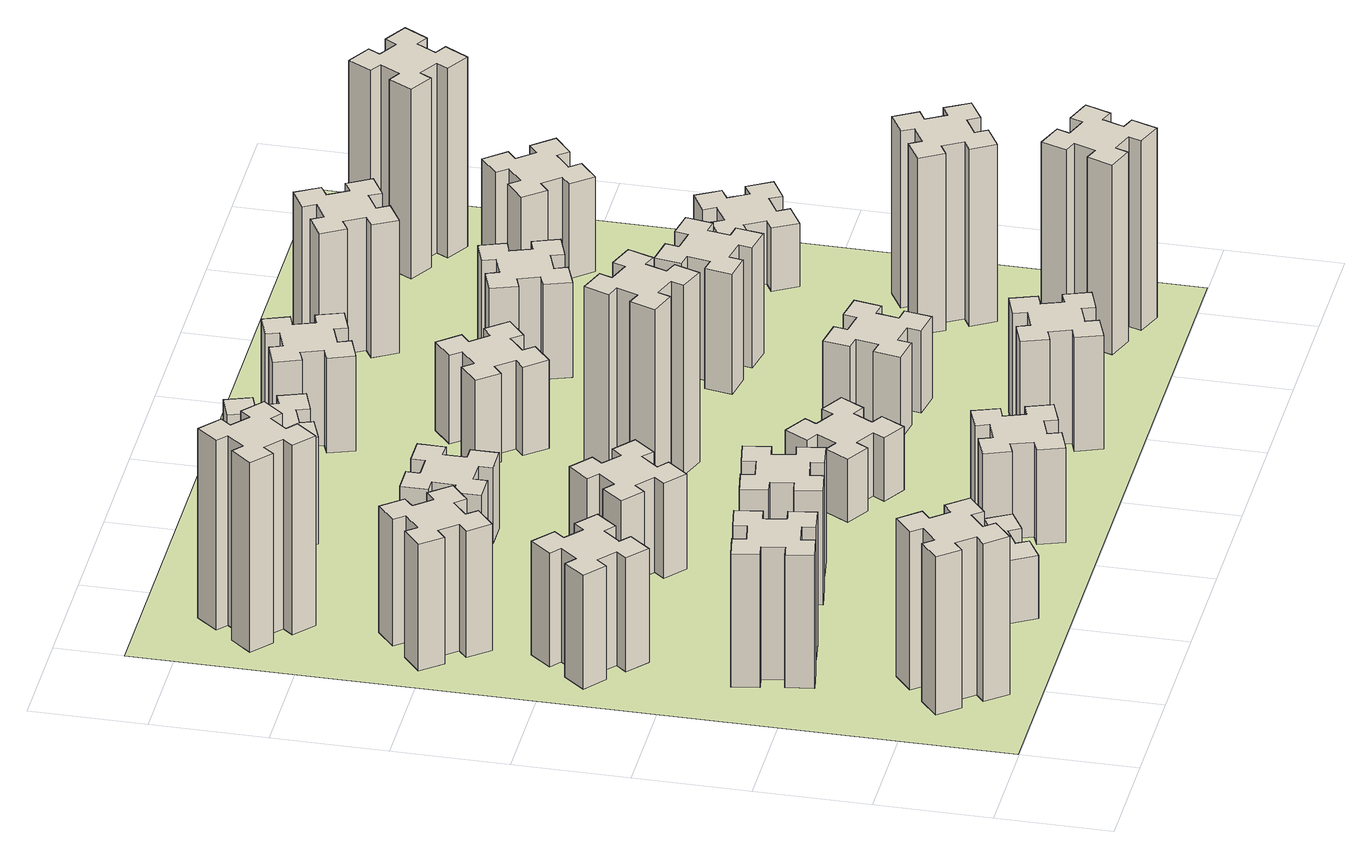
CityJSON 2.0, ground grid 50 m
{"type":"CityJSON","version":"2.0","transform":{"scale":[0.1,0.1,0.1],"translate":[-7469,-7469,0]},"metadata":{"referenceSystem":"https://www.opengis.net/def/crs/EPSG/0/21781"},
"CityObjects":{
"building1":{"type":"Building","attributes":{"class":"1000","function":"1000","usage":"1000","yearOfConstruction":2016,"roofType":"1000","measuredHeight":75,"storeysAboveGround":30,"storeysBelowGround":0},"geometry":[{"type":"Solid","lod":"1","boundaries":[[[[0,1,2,3,4,5,6,7,8,9,10,11,12,13,14,15,16,17,18,19]],[[17,16,20,21]],[[16,15,22,20]],[[15,14,23,22]],[[14,13,24,23]],[[13,12,25,24]],[[12,11,26,25]],[[11,10,27,26]],[[10,9,28,27]],[[9,8,29,28]],[[8,7,30,29]],[[7,6,31,30]],[[6,5,32,31]],[[5,4,33,32]],[[4,3,34,33]],[[3,2,35,34]],[[2,1,36,35]],[[1,0,37,36]],[[0,19,38,37]],[[19,18,39,38]],[[18,17,21,39]],[[24,25,26,27,28,29,30,31,32,33,34,35,36,37,38,39,21,20,22,23]]]]}]},
"building2":{"type":"Building","attributes":{"class":"1000","function":"1000","usage":"1000","yearOfConstruction":2016,"roofType":"1000","measuredHeight":63,"storeysAboveGround":30,"storeysBelowGround":0},"geometry":[{"type":"Solid","lod":"1","boundaries":[[[[40,41,42,43,44,45,46,47,48,49,50,51,52,53,54,55,56,57,58,59]],[[57,56,60,61]],[[56,55,62,60]],[[55,54,63,62]],[[54,53,64,63]],[[53,52,65,64]],[[52,51,66,65]],[[51,50,67,66]],[[50,49,68,67]],[[49,48,69,68]],[[48,47,70,69]],[[47,46,71,70]],[[46,45,72,71]],[[45,44,73,72]],[[44,43,74,73]],[[43,42,75,74]],[[42,41,76,75]],[[41,40,77,76]],[[40,59,78,77]],[[59,58,79,78]],[[58,57,61,79]],[[64,65,66,67,68,69,70,71,72,73,74,75,76,77,78,79,61,60,62,63]]]]}]},
"building3":{"type":"Building","attributes":{"class":"1000","function":"1000","usage":"1000","yearOfConstruction":2016,"roofType":"1000","measuredHeight":54,"storeysAboveGround":30,"storeysBelowGround":0},"geometry":[{"type":"Solid","lod":"1","boundaries":[[[[80,81,82,83,84,85,86,87,88,89,90,91,92,93,94,95,96,97,98,99]],[[97,96,100,101]],[[96,95,102,100]],[[95,94,103,102]],[[94,93,104,103]],[[93,92,105,104]],[[92,91,106,105]],[[91,90,107,106]],[[90,89,108,107]],[[89,88,109,108]],[[88,87,110,109]],[[87,86,111,110]],[[86,85,112,111]],[[85,84,113,112]],[[84,83,114,113]],[[83,82,115,114]],[[82,81,116,115]],[[81,80,117,116]],[[80,99,118,117]],[[99,98,119,118]],[[98,97,101,119]],[[104,105,106,107,108,109,110,111,112,113,114,115,116,117,118,119,101,100,102,103]]]]}]},
"building4":{"type":"Building","attributes":{"class":"1000","function":"1000","usage":"1000","yearOfConstruction":2016,"roofType":"1000","measuredHeight":60,"storeysAboveGround":30,"storeysBelowGround":0},"geometry":[{"type":"Solid","lod":"1","boundaries":[[[[120,121,122,123,124,125,126,127,128,129,130,131,132,133,134,135,136,137,138,139]],[[137,136,140,141]],[[136,135,142,140]],[[135,134,143,142]],[[134,133,144,143]],[[133,132,145,144]],[[132,131,146,145]],[[131,130,147,146]],[[130,129,148,147]],[[129,128,149,148]],[[128,127,150,149]],[[127,126,151,150]],[[126,125,152,151]],[[125,124,153,152]],[[124,123,154,153]],[[123,122,155,154]],[[122,121,156,155]],[[121,120,157,156]],[[120,139,158,157]],[[139,138,159,158]],[[138,137,141,159]],[[144,145,146,147,148,149,150,151,152,153,154,155,156,157,158,159,141,140,142,143]]]]}]},
"building5":{"type":"Building","attributes":{"class":"1000","function":"1000","usage":"1000","yearOfConstruction":2016,"roofType":"1000","measuredHeight":30,"storeysAboveGround":30,"storeysBelowGround":0},"geometry":[{"type":"Solid","lod":"1","boundaries":[[[[160,161,162,163,164,165,166,167,168,169,170,171,172,173,174,175,176,177,178,179]],[[177,176,180,181]],[[176,175,182,180]],[[175,174,183,182]],[[174,173,184,183]],[[173,172,185,184]],[[172,171,186,185]],[[171,170,187,186]],[[170,169,188,187]],[[169,168,189,188]],[[168,167,190,189]],[[167,166,191,190]],[[166,165,192,191]],[[165,164,193,192]],[[164,163,194,193]],[[163,162,195,194]],[[162,161,196,195]],[[161,160,197,196]],[[160,179,198,197]],[[179,178,199,198]],[[178,177,181,199]],[[184,185,186,187,188,189,190,191,192,193,194,195,196,197,198,199,181,180,182,183]]]]}]},
"building6":{"type":"Building","attributes":{"class":"1000","function":"1000","usage":"1000","yearOfConstruction":2016,"roofType":"1000","measuredHeight":90,"storeysAboveGround":30,"storeysBelowGround":0},"geometry":[{"type":"Solid","lod":"1","boundaries":[[[[200,201,202,203,204,205,206,207,208,209,210,211,212,213,214,215,216,217,218,219]],[[217,216,220,221]],[[216,215,222,220]],[[215,214,223,222]],[[214,213,224,223]],[[213,212,225,224]],[[212,211,226,225]],[[211,210,227,226]],[[210,209,228,227]],[[209,208,229,228]],[[208,207,230,229]],[[207,206,231,230]],[[206,205,232,231]],[[205,204,233,232]],[[204,203,234,233]],[[203,202,235,234]],[[202,201,236,235]],[[201,200,237,236]],[[200,219,238,237]],[[219,218,239,238]],[[218,217,221,239]],[[224,225,226,227,228,229,230,231,232,233,234,235,236,237,238,239,221,220,222,223]]]]}]},
"building7":{"type":"Building","attributes":{"class":"1000","function":"1000","usage":"1000","yearOfConstruction":2016,"roofType":"1000","measuredHeight":54,"storeysAboveGround":30,"storeysBelowGround":0},"geometry":[{"type":"Solid","lod":"1","boundaries":[[[[240,241,242,243,244,245,246,247,248,249,250,251,252,253,254,255,256,257,258,259]],[[257,256,260,261]],[[256,255,262,260]],[[255,254,263,262]],[[254,253,264,263]],[[253,252,265,264]],[[252,251,266,265]],[[251,250,267,266]],[[250,249,268,267]],[[249,248,269,268]],[[248,247,270,269]],[[247,246,271,270]],[[246,245,272,271]],[[245,244,273,272]],[[244,243,274,273]],[[243,242,275,274]],[[242,241,276,275]],[[241,240,277,276]],[[240,259,278,277]],[[259,258,279,278]],[[258,257,261,279]],[[264,265,266,267,268,269,270,271,272,273,274,275,276,277,278,279,261,260,262,263]]]]}]},
"building8":{"type":"Building","attributes":{"class":"1000","function":"1000","usage":"1000","yearOfConstruction":2016,"roofType":"1000","measuredHeight":45,"storeysAboveGround":30,"storeysBelowGround":0},"geometry":[{"type":"Solid","lod":"1","boundaries":[[[[280,281,282,283,284,285,286,287,288,289,290,291,292,293,294,295,296,297,298,299]],[[297,296,300,301]],[[296,295,302,300]],[[295,294,303,302]],[[294,293,304,303]],[[293,292,305,304]],[[292,291,306,305]],[[291,290,307,306]],[[290,289,308,307]],[[289,288,309,308]],[[288,287,310,309]],[[287,286,311,310]],[[286,285,312,311]],[[285,284,313,312]],[[284,283,314,313]],[[283,282,315,314]],[[282,281,316,315]],[[281,280,317,316]],[[280,299,318,317]],[[299,298,319,318]],[[298,297,301,319]],[[304,305,306,307,308,309,310,311,312,313,314,315,316,317,318,319,301,300,302,303]]]]}]},
"building9":{"type":"Building","attributes":{"class":"1000","function":"1000","usage":"1000","yearOfConstruction":2016,"roofType":"1000","measuredHeight":45,"storeysAboveGround":30,"storeysBelowGround":0},"geometry":[{"type":"Solid","lod":"1","boundaries":[[[[320,321,322,323,324,325,326,327,328,329,330,331,332,333,334,335,336,337,338,339]],[[337,336,340,341]],[[336,335,342,340]],[[335,334,343,342]],[[334,333,344,343]],[[333,332,345,344]],[[332,331,346,345]],[[331,330,347,346]],[[330,329,348,347]],[[329,328,349,348]],[[328,327,350,349]],[[327,326,351,350]],[[326,325,352,351]],[[325,324,353,352]],[[324,323,354,353]],[[323,322,355,354]],[[322,321,356,355]],[[321,320,357,356]],[[320,339,358,357]],[[339,338,359,358]],[[338,337,341,359]],[[344,345,346,347,348,349,350,351,352,353,354,355,356,357,358,359,341,340,342,343]]]]}]},
"building10":{"type":"Building","attributes":{"class":"1000","function":"1000","usage":"1000","yearOfConstruction":2016,"roofType":"1000","measuredHeight":36,"storeysAboveGround":30,"storeysBelowGround":0},"geometry":[{"type":"Solid","lod":"1","boundaries":[[[[360,361,362,363,364,365,366,367,368,369,370,371,372,373,374,375,376,377,378,379]],[[377,376,380,381]],[[376,375,382,380]],[[375,374,383,382]],[[374,373,384,383]],[[373,372,385,384]],[[372,371,386,385]],[[371,370,387,386]],[[370,369,388,387]],[[369,368,389,388]],[[368,367,390,389]],[[367,366,391,390]],[[366,365,392,391]],[[365,364,393,392]],[[364,363,394,393]],[[363,362,395,394]],[[362,361,396,395]],[[361,360,397,396]],[[360,379,398,397]],[[379,378,399,398]],[[378,377,381,399]],[[384,385,386,387,388,389,390,391,392,393,394,395,396,397,398,399,381,380,382,383]]]]}]},
"building11":{"type":"Building","attributes":{"class":"1000","function":"1000","usage":"1000","yearOfConstruction":2016,"roofType":"1000","measuredHeight":51,"storeysAboveGround":30,"storeysBelowGround":0},"geometry":[{"type":"Solid","lod":"1","boundaries":[[[[400,401,402,403,404,405,406,407,408,409,410,411,412,413,414,415,416,417,418,419]],[[417,416,420,421]],[[416,415,422,420]],[[415,414,423,422]],[[414,413,424,423]],[[413,412,425,424]],[[412,411,426,425]],[[411,410,427,426]],[[410,409,428,427]],[[409,408,429,428]],[[408,407,430,429]],[[407,406,431,430]],[[406,405,432,431]],[[405,404,433,432]],[[404,403,434,433]],[[403,402,435,434]],[[402,401,436,435]],[[401,400,437,436]],[[400,419,438,437]],[[419,418,439,438]],[[418,417,421,439]],[[424,425,426,427,428,429,430,431,432,433,434,435,436,437,438,439,421,420,422,423]]]]}]},
"building12":{"type":"Building","attributes":{"class":"1000","function":"1000","usage":"1000","yearOfConstruction":2016,"roofType":"1000","measuredHeight":30,"storeysAboveGround":30,"storeysBelowGround":0},"geometry":[{"type":"Solid","lod":"1","boundaries":[[[[440,441,442,443,444,445,446,447,448,449,450,451,452,453,454,455,456,457,458,459]],[[457,456,460,461]],[[456,455,462,460]],[[455,454,463,462]],[[454,453,464,463]],[[453,452,465,464]],[[452,451,466,465]],[[451,450,467,466]],[[450,449,468,467]],[[449,448,469,468]],[[448,447,470,469]],[[447,446,471,470]],[[446,445,472,471]],[[445,444,473,472]],[[444,443,474,473]],[[443,442,475,474]],[[442,441,476,475]],[[441,440,477,476]],[[440,459,478,477]],[[459,458,479,478]],[[458,457,461,479]],[[464,465,466,467,468,469,470,471,472,473,474,475,476,477,478,479,461,460,462,463]]]]}]},
"building13":{"type":"Building","attributes":{"class":"1000","function":"1000","usage":"1000","yearOfConstruction":2016,"roofType":"1000","measuredHeight":90,"storeysAboveGround":30,"storeysBelowGround":0},"geometry":[{"type":"Solid","lod":"1","boundaries":[[[[480,481,482,483,484,485,486,487,488,489,490,491,492,493,494,495,496,497,498,499]],[[497,496,500,501]],[[496,495,502,500]],[[495,494,503,502]],[[494,493,504,503]],[[493,492,505,504]],[[492,491,506,505]],[[491,490,507,506]],[[490,489,508,507]],[[489,488,509,508]],[[488,487,510,509]],[[487,486,511,510]],[[486,485,512,511]],[[485,484,513,512]],[[484,483,514,513]],[[483,482,515,514]],[[482,481,516,515]],[[481,480,517,516]],[[480,499,518,517]],[[499,498,519,518]],[[498,497,501,519]],[[504,505,506,507,508,509,510,511,512,513,514,515,516,517,518,519,501,500,502,503]]]]}]},
"building14":{"type":"Building","attributes":{"class":"1000","function":"1000","usage":"1000","yearOfConstruction":2016,"roofType":"1000","measuredHeight":54,"storeysAboveGround":30,"storeysBelowGround":0},"geometry":[{"type":"Solid","lod":"1","boundaries":[[[[520,521,522,523,524,525,526,527,528,529,530,531,532,533,534,535,536,537,538,539]],[[537,536,540,541]],[[536,535,542,540]],[[535,534,543,542]],[[534,533,544,543]],[[533,532,545,544]],[[532,531,546,545]],[[531,530,547,546]],[[530,529,548,547]],[[529,528,549,548]],[[528,527,550,549]],[[527,526,551,550]],[[526,525,552,551]],[[525,524,553,552]],[[524,523,554,553]],[[523,522,555,554]],[[522,521,556,555]],[[521,520,557,556]],[[520,539,558,557]],[[539,538,559,558]],[[538,537,541,559]],[[544,545,546,547,548,549,550,551,552,553,554,555,556,557,558,559,541,540,542,543]]]]}]},
"building15":{"type":"Building","attributes":{"class":"1000","function":"1000","usage":"1000","yearOfConstruction":2016,"roofType":"1000","measuredHeight":42,"storeysAboveGround":30,"storeysBelowGround":0},"geometry":[{"type":"Solid","lod":"1","boundaries":[[[[560,561,562,563,564,565,566,567,568,569,570,571,572,573,574,575,576,577,578,579]],[[577,576,580,581]],[[576,575,582,580]],[[575,574,583,582]],[[574,573,584,583]],[[573,572,585,584]],[[572,571,586,585]],[[571,570,587,586]],[[570,569,588,587]],[[569,568,589,588]],[[568,567,590,589]],[[567,566,591,590]],[[566,565,592,591]],[[565,564,593,592]],[[564,563,594,593]],[[563,562,595,594]],[[562,561,596,595]],[[561,560,597,596]],[[560,579,598,597]],[[579,578,599,598]],[[578,577,581,599]],[[584,585,586,587,588,589,590,591,592,593,594,595,596,597,598,599,581,580,582,583]]]]}]},
"building16":{"type":"Building","attributes":{"class":"1000","function":"1000","usage":"1000","yearOfConstruction":2016,"roofType":"1000","measuredHeight":39,"storeysAboveGround":30,"storeysBelowGround":0},"geometry":[{"type":"Solid","lod":"1","boundaries":[[[[600,601,602,603,604,605,606,607,608,609,610,611,612,613,614,615,616,617,618,619]],[[617,616,620,621]],[[616,615,622,620]],[[615,614,623,622]],[[614,613,624,623]],[[613,612,625,624]],[[612,611,626,625]],[[611,610,627,626]],[[610,609,628,627]],[[609,608,629,628]],[[608,607,630,629]],[[607,606,631,630]],[[606,605,632,631]],[[605,604,633,632]],[[604,603,634,633]],[[603,602,635,634]],[[602,601,636,635]],[[601,600,637,636]],[[600,619,638,637]],[[619,618,639,638]],[[618,617,621,639]],[[624,625,626,627,628,629,630,631,632,633,634,635,636,637,638,639,621,620,622,623]]]]}]},
"building17":{"type":"Building","attributes":{"class":"1000","function":"1000","usage":"1000","yearOfConstruction":2016,"roofType":"1000","measuredHeight":45,"storeysAboveGround":30,"storeysBelowGround":0},"geometry":[{"type":"Solid","lod":"1","boundaries":[[[[640,641,642,643,644,645,646,647,648,649,650,651,652,653,654,655,656,657,658,659]],[[657,656,660,661]],[[656,655,662,660]],[[655,654,663,662]],[[654,653,664,663]],[[653,652,665,664]],[[652,651,666,665]],[[651,650,667,666]],[[650,649,668,667]],[[649,648,669,668]],[[648,647,670,669]],[[647,646,671,670]],[[646,645,672,671]],[[645,644,673,672]],[[644,643,674,673]],[[643,642,675,674]],[[642,641,676,675]],[[641,640,677,676]],[[640,659,678,677]],[[659,658,679,678]],[[658,657,661,679]],[[664,665,666,667,668,669,670,671,672,673,674,675,676,677,678,679,661,660,662,663]]]]}]},
"building18":{"type":"Building","attributes":{"class":"1000","function":"1000","usage":"1000","yearOfConstruction":2016,"roofType":"1000","measuredHeight":57,"storeysAboveGround":30,"storeysBelowGround":0},"geometry":[{"type":"Solid","lod":"1","boundaries":[[[[680,681,682,683,684,685,686,687,688,689,690,691,692,693,694,695,696,697,698,699]],[[697,696,700,701]],[[696,695,702,700]],[[695,694,703,702]],[[694,693,704,703]],[[693,692,705,704]],[[692,691,706,705]],[[691,690,707,706]],[[690,689,708,707]],[[689,688,709,708]],[[688,687,710,709]],[[687,686,711,710]],[[686,685,712,711]],[[685,684,713,712]],[[684,683,714,713]],[[683,682,715,714]],[[682,681,716,715]],[[681,680,717,716]],[[680,699,718,717]],[[699,698,719,718]],[[698,697,701,719]],[[704,705,706,707,708,709,710,711,712,713,714,715,716,717,718,719,701,700,702,703]]]]}]},
"building19":{"type":"Building","attributes":{"class":"1000","function":"1000","usage":"1000","yearOfConstruction":2016,"roofType":"1000","measuredHeight":45,"storeysAboveGround":30,"storeysBelowGround":0},"geometry":[{"type":"Solid","lod":"1","boundaries":[[[[720,721,722,723,724,725,726,727,728,729,730,731,732,733,734,735,736,737,738,739]],[[737,736,740,741]],[[736,735,742,740]],[[735,734,743,742]],[[734,733,744,743]],[[733,732,745,744]],[[732,731,746,745]],[[731,730,747,746]],[[730,729,748,747]],[[729,728,749,748]],[[728,727,750,749]],[[727,726,751,750]],[[726,725,752,751]],[[725,724,753,752]],[[724,723,754,753]],[[723,722,755,754]],[[722,721,756,755]],[[721,720,757,756]],[[720,739,758,757]],[[739,738,759,758]],[[738,737,741,759]],[[744,745,746,747,748,749,750,751,752,753,754,755,756,757,758,759,741,740,742,743]]]]}]},
"building20":{"type":"Building","attributes":{"class":"1000","function":"1000","usage":"1000","yearOfConstruction":2016,"roofType":"1000","measuredHeight":90,"storeysAboveGround":30,"storeysBelowGround":0},"geometry":[{"type":"Solid","lod":"1","boundaries":[[[[760,761,762,763,764,765,766,767,768,769,770,771,772,773,774,775,776,777,778,779]],[[777,776,780,781]],[[776,775,782,780]],[[775,774,783,782]],[[774,773,784,783]],[[773,772,785,784]],[[772,771,786,785]],[[771,770,787,786]],[[770,769,788,787]],[[769,768,789,788]],[[768,767,790,789]],[[767,766,791,790]],[[766,765,792,791]],[[765,764,793,792]],[[764,763,794,793]],[[763,762,795,794]],[[762,761,796,795]],[[761,760,797,796]],[[760,779,798,797]],[[779,778,799,798]],[[778,777,781,799]],[[784,785,786,787,788,789,790,791,792,793,794,795,796,797,798,799,781,780,782,783]]]]}]},
"building21":{"type":"Building","attributes":{"class":"1000","function":"1000","usage":"1000","yearOfConstruction":2016,"roofType":"1000","measuredHeight":63,"storeysAboveGround":30,"storeysBelowGround":0},"geometry":[{"type":"Solid","lod":"1","boundaries":[[[[800,801,802,803,804,805,806,807,808,809,810,811,812,813,814,815,816,817,818,819]],[[817,816,820,821]],[[816,815,822,820]],[[815,814,823,822]],[[814,813,824,823]],[[813,812,825,824]],[[812,811,826,825]],[[811,810,827,826]],[[810,809,828,827]],[[809,808,829,828]],[[808,807,830,829]],[[807,806,831,830]],[[806,805,832,831]],[[805,804,833,832]],[[804,803,834,833]],[[803,802,835,834]],[[802,801,836,835]],[[801,800,837,836]],[[800,819,838,837]],[[819,818,839,838]],[[818,817,821,839]],[[824,825,826,827,828,829,830,831,832,833,834,835,836,837,838,839,821,820,822,823]]]]}]},
"building22":{"type":"Building","attributes":{"class":"1000","function":"1000","usage":"1000","yearOfConstruction":2016,"roofType":"1000","measuredHeight":84,"storeysAboveGround":30,"storeysBelowGround":0},"geometry":[{"type":"Solid","lod":"1","boundaries":[[[[840,841,842,843,844,845,846,847,848,849,850,851,852,853,854,855,856,857,858,859]],[[857,856,860,861]],[[856,855,862,860]],[[855,854,863,862]],[[854,853,864,863]],[[853,852,865,864]],[[852,851,866,865]],[[851,850,867,866]],[[850,849,868,867]],[[849,848,869,868]],[[848,847,870,869]],[[847,846,871,870]],[[846,845,872,871]],[[845,844,873,872]],[[844,843,874,873]],[[843,842,875,874]],[[842,841,876,875]],[[841,840,877,876]],[[840,859,878,877]],[[859,858,879,878]],[[858,857,861,879]],[[864,865,866,867,868,869,870,871,872,873,874,875,876,877,878,879,861,860,862,863]]]]}]},
"building23":{"type":"Building","attributes":{"class":"1000","function":"1000","usage":"1000","yearOfConstruction":2016,"roofType":"1000","measuredHeight":30,"storeysAboveGround":30,"storeysBelowGround":0},"geometry":[{"type":"Solid","lod":"1","boundaries":[[[[880,881,882,883,884,885,886,887,888,889,890,891,892,893,894,895,896,897,898,899]],[[897,896,900,901]],[[896,895,902,900]],[[895,894,903,902]],[[894,893,904,903]],[[893,892,905,904]],[[892,891,906,905]],[[891,890,907,906]],[[890,889,908,907]],[[889,888,909,908]],[[888,887,910,909]],[[887,886,911,910]],[[886,885,912,911]],[[885,884,913,912]],[[884,883,914,913]],[[883,882,915,914]],[[882,881,916,915]],[[881,880,917,916]],[[880,899,918,917]],[[899,898,919,918]],[[898,897,901,919]],[[904,905,906,907,908,909,910,911,912,913,914,915,916,917,918,919,901,900,902,903]]]]}]},
"building24":{"type":"Building","attributes":{"class":"1000","function":"1000","usage":"1000","yearOfConstruction":2016,"roofType":"1000","measuredHeight":45,"storeysAboveGround":30,"storeysBelowGround":0},"geometry":[{"type":"Solid","lod":"1","boundaries":[[[[920,921,922,923,924,925,926,927,928,929,930,931,932,933,934,935,936,937,938,939]],[[937,936,940,941]],[[936,935,942,940]],[[935,934,943,942]],[[934,933,944,943]],[[933,932,945,944]],[[932,931,946,945]],[[931,930,947,946]],[[930,929,948,947]],[[929,928,949,948]],[[928,927,950,949]],[[927,926,951,950]],[[926,925,952,951]],[[925,924,953,952]],[[924,923,954,953]],[[923,922,955,954]],[[922,921,956,955]],[[921,920,957,956]],[[920,939,958,957]],[[939,938,959,958]],[[938,937,941,959]],[[944,945,946,947,948,949,950,951,952,953,954,955,956,957,958,959,941,940,942,943]]]]}]},
"building25":{"type":"Building","attributes":{"class":"1000","function":"1000","usage":"1000","yearOfConstruction":2016,"roofType":"1000","measuredHeight":90,"storeysAboveGround":30,"storeysBelowGround":0},"geometry":[{"type":"Solid","lod":"1","boundaries":[[[[960,961,962,963,964,965,966,967,968,969,970,971,972,973,974,975,976,977,978,979]],[[977,976,980,981]],[[976,975,982,980]],[[975,974,983,982]],[[974,973,984,983]],[[973,972,985,984]],[[972,971,986,985]],[[971,970,987,986]],[[970,969,988,987]],[[969,968,989,988]],[[968,967,990,989]],[[967,966,991,990]],[[966,965,992,991]],[[965,964,993,992]],[[964,963,994,993]],[[963,962,995,994]],[[962,961,996,995]],[[961,960,997,996]],[[960,979,998,997]],[[979,978,999,998]],[[978,977,981,999]],[[984,985,986,987,988,989,990,991,992,993,994,995,996,997,998,999,981,980,982,983]]]]}]},
"landuse1":{"type":"LandUse","attributes":{"name":"plot1","function":"1010"},"geometry":[{"type":"MultiSurface","lod":"1","boundaries":[[[1000,1001,1002,1003]]]}]}
},
"vertices":[
[443,492,0],[366,427,0],[328,473,0],[236,396,0],[313,304,0],[359,343,0],[423,266,0],[377,228,0],[454,136,0],[546,213,0],[508,259,0],[584,323,0],[623,277,0],[715,354,0],[638,446,0],[592,408,0],[527,484,0],[573,523,0],[496,615,0],[404,538,0],[527,484,750],[573,523,750],[592,408,750],[638,446,750],[715,354,750],[623,277,750],[584,323,750],[508,259,750],[546,213,750],[454,136,750],[377,228,750],[423,266,750],[359,343,750],[313,304,750],[236,396,750],[328,473,750],[366,427,750],[443,492,750],[404,538,750],[496,615,750],
[445,998,0],[544,1016,0],[554,957,0],[672,977,0],[651,1096,0],[592,1085,0],[575,1184,0],[634,1194,0],[613,1312,0],[495,1291,0],[505,1232,0],[407,1215,0],[397,1274,0],[278,1253,0],[299,1135,0],[358,1145,0],[376,1047,0],[317,1037,0],[337,918,0],[456,939,0],[376,1047,630],[317,1037,630],[358,1145,630],[299,1135,630],[278,1253,630],[397,1274,630],[407,1215,630],[505,1232,630],[495,1291,630],[613,1312,630],[634,1194,630],[575,1184,630],[592,1085,630],[651,1096,630],[672,977,630],[554,957,630],[544,1016,630],[445,998,630],[456,939,630],[337,918,630],
[484,1907,0],[408,1972,0],[446,2018,0],[354,2095,0],[277,2003,0],[323,1964,0],[259,1888,0],[213,1926,0],[136,1834,0],[228,1757,0],[266,1803,0],[343,1739,0],[304,1693,0],[396,1616,0],[473,1708,0],[427,1746,0],[492,1823,0],[538,1784,0],[615,1876,0],[523,1953,0],[492,1823,540],[538,1784,540],[427,1746,540],[473,1708,540],[396,1616,540],[304,1693,540],[343,1739,540],[266,1803,540],[228,1757,540],[136,1834,540],[213,1926,540],[259,1888,540],[323,1964,540],[277,2003,540],[354,2095,540],[446,2018,540],[408,1972,540],[484,1907,540],[523,1953,540],[615,1876,540],
[492,2528,0],[427,2604,0],[473,2643,0],[396,2735,0],[304,2658,0],[343,2612,0],[266,2547,0],[228,2593,0],[136,2516,0],[213,2424,0],[259,2463,0],[323,2386,0],[277,2348,0],[354,2256,0],[446,2333,0],[408,2379,0],[484,2443,0],[523,2397,0],[615,2474,0],[538,2566,0],[484,2443,600],[523,2397,600],[408,2379,600],[446,2333,600],[354,2256,600],[277,2348,600],[323,2386,600],[259,2463,600],[213,2424,600],[136,2516,600],[228,2593,600],[266,2547,600],[343,2612,600],[304,2658,600],[396,2735,600],[473,2643,600],[427,2604,600],[492,2528,600],[538,2566,600],[615,2474,600],
[1104,496,0],[1017,446,0],[987,498,0],[883,438,0],[943,334,0],[995,364,0],[1045,277,0],[993,247,0],[1053,143,0],[1157,203,0],[1127,255,0],[1214,305,0],[1244,253,0],[1348,313,0],[1288,417,0],[1236,387,0],[1186,474,0],[1238,504,0],[1178,608,0],[1074,548,0],[1186,474,300],[1238,504,300],[1236,387,300],[1288,417,300],[1348,313,300],[1244,253,300],[1214,305,300],[1127,255,300],[1157,203,300],[1053,143,300],[993,247,300],[1045,277,300],[995,364,300],[943,334,300],[883,438,300],[987,498,300],[1017,446,300],[1104,496,300],[1074,548,300],[1178,608,300],
[484,3287,0],[408,3352,0],[446,3398,0],[354,3475,0],[277,3383,0],[323,3344,0],[259,3268,0],[213,3306,0],[136,3214,0],[228,3137,0],[266,3183,0],[343,3119,0],[304,3073,0],[396,2996,0],[473,3088,0],[427,3126,0],[492,3203,0],[538,3164,0],[615,3256,0],[523,3333,0],[492,3203,900],[538,3164,900],[427,3126,900],[473,3088,900],[396,2996,900],[304,3073,900],[343,3119,900],[266,3183,900],[228,3137,900],[136,3214,900],[213,3306,900],[259,3268,900],[323,3344,900],[277,3383,900],[354,3475,900],[446,3398,900],[408,3352,900],[484,3287,900],[523,3333,900],[615,3256,900],
[1232,1185,0],[1215,1284,0],[1274,1294,0],[1253,1412,0],[1135,1391,0],[1145,1332,0],[1047,1315,0],[1037,1374,0],[918,1353,0],[939,1235,0],[998,1245,0],[1016,1147,0],[957,1137,0],[977,1018,0],[1096,1039,0],[1085,1098,0],[1184,1116,0],[1194,1057,0],[1312,1077,0],[1291,1196,0],[1184,1116,540],[1194,1057,540],[1085,1098,540],[1096,1039,540],[977,1018,540],[957,1137,540],[1016,1147,540],[998,1245,540],[939,1235,540],[918,1353,540],[1037,1374,540],[1047,1315,540],[1145,1332,540],[1135,1391,540],[1253,1412,540],[1274,1294,540],[1215,1284,540],[1232,1185,540],[1291,1196,540],[1312,1077,540],
[1006,1803,0],[1083,1739,0],[1044,1693,0],[1136,1616,0],[1213,1708,0],[1167,1746,0],[1232,1823,0],[1278,1784,0],[1355,1876,0],[1263,1953,0],[1224,1907,0],[1148,1972,0],[1186,2018,0],[1094,2095,0],[1017,2003,0],[1063,1964,0],[999,1888,0],[953,1926,0],[876,1834,0],[968,1757,0],[999,1888,450],[953,1926,450],[1063,1964,450],[1017,2003,450],[1094,2095,450],[1186,2018,450],[1148,1972,450],[1224,1907,450],[1263,1953,450],[1355,1876,450],[1278,1784,450],[1232,1823,450],[1167,1746,450],[1213,1708,450],[1136,1616,450],[1044,1693,450],[1083,1739,450],[1006,1803,450],[968,1757,450],[876,1834,450],
[1876,366,0],[1842,460,0],[1898,480,0],[1857,593,0],[1744,552,0],[1765,496,0],[1671,462,0],[1650,518,0],[1537,477,0],[1579,364,0],[1635,385,0],[1669,291,0],[1613,270,0],[1654,157,0],[1767,199,0],[1746,255,0],[1840,289,0],[1860,233,0],[1973,274,0],[1932,387,0],[1840,289,450],[1860,233,450],[1746,255,450],[1767,199,450],[1654,157,450],[1613,270,450],[1669,291,450],[1635,385,450],[1579,364,450],[1537,477,450],[1650,518,450],[1671,462,450],[1765,496,450],[1744,552,450],[1857,593,450],[1898,480,450],[1842,460,450],[1876,366,450],[1932,387,450],[1973,274,450],
[1165,2705,0],[1065,2705,0],[1065,2765,0],[945,2765,0],[945,2645,0],[1005,2645,0],[1005,2545,0],[945,2545,0],[945,2425,0],[1065,2425,0],[1065,2485,0],[1165,2485,0],[1165,2425,0],[1285,2425,0],[1285,2545,0],[1225,2545,0],[1225,2645,0],[1285,2645,0],[1285,2765,0],[1165,2765,0],[1225,2645,360],[1285,2645,360],[1225,2545,360],[1285,2545,360],[1285,2425,360],[1165,2425,360],[1165,2485,360],[1065,2485,360],[1065,2425,360],[945,2425,360],[945,2545,360],[1005,2545,360],[1005,2645,360],[945,2645,360],[945,2765,360],[1065,2765,360],[1065,2705,360],[1165,2705,360],[1165,2765,360],[1285,2765,360],
[1125,3456,0],[1031,3422,0],[1010,3478,0],[897,3437,0],[939,3324,0],[995,3345,0],[1029,3251,0],[973,3230,0],[1014,3117,0],[1127,3159,0],[1106,3215,0],[1200,3249,0],[1220,3193,0],[1333,3234,0],[1292,3347,0],[1236,3326,0],[1202,3420,0],[1258,3440,0],[1217,3553,0],[1104,3512,0],[1202,3420,510],[1258,3440,510],[1236,3326,510],[1292,3347,510],[1333,3234,510],[1220,3193,510],[1200,3249,510],[1106,3215,510],[1127,3159,510],[1014,3117,510],[973,3230,510],[1029,3251,510],[995,3345,510],[939,3324,510],[897,3437,510],[1010,3478,510],[1031,3422,510],[1125,3456,510],[1104,3512,510],[1217,3553,510],
[1757,1045,0],[1844,995,0],[1814,943,0],[1918,883,0],[1978,987,0],[1926,1017,0],[1976,1104,0],[2028,1074,0],[2088,1178,0],[1984,1238,0],[1954,1186,0],[1867,1236,0],[1897,1288,0],[1793,1348,0],[1733,1244,0],[1785,1214,0],[1735,1127,0],[1683,1157,0],[1623,1053,0],[1727,993,0],[1735,1127,300],[1683,1157,300],[1785,1214,300],[1733,1244,300],[1793,1348,300],[1897,1288,300],[1867,1236,300],[1954,1186,300],[1984,1238,300],[2088,1178,300],[2028,1074,300],[1976,1104,300],[1926,1017,300],[1978,987,300],[1918,883,300],[1814,943,300],[1844,995,300],[1757,1045,300],[1727,993,300],[1623,1053,300],
[1940,2042,0],[1846,2076,0],[1867,2132,0],[1754,2173,0],[1713,2060,0],[1769,2040,0],[1735,1946,0],[1679,1967,0],[1637,1854,0],[1750,1813,0],[1771,1869,0],[1865,1835,0],[1844,1779,0],[1957,1737,0],[1998,1850,0],[1942,1871,0],[1976,1965,0],[2032,1944,0],[2073,2057,0],[1960,2098,0],[1976,1965,900],[2032,1944,900],[1942,1871,900],[1998,1850,900],[1957,1737,900],[1844,1779,900],[1865,1835,900],[1771,1869,900],[1750,1813,900],[1637,1854,900],[1679,1967,900],[1735,1946,900],[1769,2040,900],[1713,2060,900],[1754,2173,900],[1867,2132,900],[1846,2076,900],[1940,2042,900],[1960,2098,900],[2073,2057,900],
[2616,366,0],[2582,460,0],[2638,480,0],[2597,593,0],[2484,552,0],[2505,496,0],[2411,462,0],[2390,518,0],[2277,477,0],[2319,364,0],[2375,385,0],[2409,291,0],[2353,270,0],[2394,157,0],[2507,199,0],[2486,255,0],[2580,289,0],[2600,233,0],[2713,274,0],[2672,387,0],[2580,289,540],[2600,233,540],[2486,255,540],[2507,199,540],[2394,157,540],[2353,270,540],[2409,291,540],[2375,385,540],[2319,364,540],[2277,477,540],[2390,518,540],[2411,462,540],[2505,496,540],[2484,552,540],[2597,593,540],[2638,480,540],[2582,460,540],[2616,366,540],[2672,387,540],[2713,274,540],
[1988,2479,0],[2064,2543,0],[2103,2497,0],[2195,2574,0],[2118,2666,0],[2072,2628,0],[2007,2704,0],[2053,2743,0],[1976,2835,0],[1884,2758,0],[1923,2712,0],[1846,2647,0],[1808,2693,0],[1716,2616,0],[1793,2524,0],[1839,2563,0],[1903,2486,0],[1857,2448,0],[1934,2356,0],[2026,2433,0],[1903,2486,420],[1857,2448,420],[1839,2563,420],[1793,2524,420],[1716,2616,420],[1808,2693,420],[1846,2647,420],[1923,2712,420],[1884,2758,420],[1976,2835,420],[2053,2743,420],[2007,2704,420],[2072,2628,420],[2118,2666,420],[2195,2574,420],[2103,2497,420],[2064,2543,420],[1988,2479,420],[2026,2433,420],[1934,2356,420],
[2396,1184,0],[2378,1085,0],[2319,1096,0],[2298,977,0],[2417,957,0],[2427,1016,0],[2525,998,0],[2515,939,0],[2633,918,0],[2654,1037,0],[2595,1047,0],[2612,1145,0],[2671,1135,0],[2692,1253,0],[2574,1274,0],[2564,1215,0],[2465,1232,0],[2476,1291,0],[2357,1312,0],[2337,1194,0],[2465,1232,390],[2476,1291,390],[2564,1215,390],[2574,1274,390],[2692,1253,390],[2671,1135,390],[2612,1145,390],[2595,1047,390],[2654,1037,390],[2633,918,390],[2515,939,390],[2525,998,390],[2427,1016,390],[2417,957,390],[2298,977,390],[2319,1096,390],[2378,1085,390],[2396,1184,390],[2337,1194,390],[2357,1312,390],
[1865,3456,0],[1771,3422,0],[1750,3478,0],[1637,3437,0],[1679,3324,0],[1735,3345,0],[1769,3251,0],[1713,3230,0],[1754,3117,0],[1867,3159,0],[1846,3215,0],[1940,3249,0],[1960,3193,0],[2073,3234,0],[2032,3347,0],[1976,3326,0],[1942,3420,0],[1998,3440,0],[1957,3553,0],[1844,3512,0],[1942,3420,450],[1998,3440,450],[1976,3326,450],[2032,3347,450],[2073,3234,450],[1960,3193,450],[1940,3249,450],[1846,3215,450],[1867,3159,450],[1754,3117,450],[1713,3230,450],[1769,3251,450],[1735,3345,450],[1679,3324,450],[1637,3437,450],[1750,3478,450],[1771,3422,450],[1865,3456,450],[1844,3512,450],[1957,3553,450],
[2627,1756,0],[2725,1738,0],[2715,1679,0],[2833,1658,0],[2854,1777,0],[2795,1787,0],[2812,1885,0],[2871,1875,0],[2892,1993,0],[2774,2014,0],[2764,1955,0],[2665,1972,0],[2676,2031,0],[2557,2052,0],[2537,1934,0],[2596,1924,0],[2578,1825,0],[2519,1836,0],[2498,1717,0],[2617,1697,0],[2578,1825,570],[2519,1836,570],[2596,1924,570],[2537,1934,570],[2557,2052,570],[2676,2031,570],[2665,1972,570],[2764,1955,570],[2774,2014,570],[2892,1993,570],[2871,1875,570],[2812,1885,570],[2795,1787,570],[2854,1777,570],[2833,1658,570],[2715,1679,570],[2725,1738,570],[2627,1756,570],[2617,1697,570],[2498,1717,570],
[2586,2475,0],[2680,2509,0],[2700,2453,0],[2813,2494,0],[2772,2607,0],[2716,2586,0],[2682,2680,0],[2738,2700,0],[2697,2813,0],[2584,2772,0],[2605,2716,0],[2511,2682,0],[2490,2738,0],[2377,2697,0],[2419,2584,0],[2475,2605,0],[2509,2511,0],[2453,2490,0],[2494,2377,0],[2607,2419,0],[2509,2511,450],[2453,2490,450],[2475,2605,450],[2419,2584,450],[2377,2697,450],[2490,2738,450],[2511,2682,450],[2605,2716,450],[2584,2772,450],[2697,2813,450],[2738,2700,450],[2682,2680,450],[2716,2586,450],[2772,2607,450],[2813,2494,450],[2700,2453,450],[2680,2509,450],[2586,2475,450],[2607,2419,450],[2494,2377,450],
[3422,291,0],[3456,385,0],[3512,364,0],[3553,477,0],[3440,518,0],[3420,462,0],[3326,496,0],[3347,552,0],[3234,593,0],[3193,480,0],[3249,460,0],[3215,366,0],[3159,387,0],[3117,274,0],[3230,233,0],[3251,289,0],[3345,255,0],[3324,199,0],[3437,157,0],[3478,270,0],[3345,255,900],[3324,199,900],[3251,289,900],[3230,233,900],[3117,274,900],[3159,387,900],[3215,366,900],[3249,460,900],[3193,480,900],[3234,593,900],[3347,552,900],[3326,496,900],[3420,462,900],[3440,518,900],[3553,477,900],[3512,364,900],[3456,385,900],[3422,291,900],[3478,270,900],[3437,157,900],
[2716,3347,0],[2666,3434,0],[2718,3464,0],[2658,3568,0],[2554,3508,0],[2584,3456,0],[2497,3406,0],[2467,3458,0],[2363,3398,0],[2423,3294,0],[2475,3324,0],[2525,3237,0],[2473,3207,0],[2533,3103,0],[2637,3163,0],[2607,3215,0],[2694,3265,0],[2724,3213,0],[2828,3273,0],[2768,3377,0],[2694,3265,630],[2724,3213,630],[2607,3215,630],[2637,3163,630],[2533,3103,630],[2473,3207,630],[2525,3237,630],[2475,3324,630],[2423,3294,630],[2363,3398,630],[2467,3458,630],[2497,3406,630],[2584,3456,630],[2554,3508,630],[2658,3568,630],[2718,3464,630],[2666,3434,630],[2716,3347,630],[2768,3377,630],[2828,3273,630],
[3215,1004,0],[3265,917,0],[3213,887,0],[3273,783,0],[3377,843,0],[3347,895,0],[3434,945,0],[3464,893,0],[3568,953,0],[3508,1057,0],[3456,1027,0],[3406,1114,0],[3458,1144,0],[3398,1248,0],[3294,1188,0],[3324,1136,0],[3237,1086,0],[3207,1138,0],[3103,1078,0],[3163,974,0],[3237,1086,840],[3207,1138,840],[3324,1136,840],[3294,1188,840],[3398,1248,840],[3458,1144,840],[3406,1114,840],[3456,1027,840],[3508,1057,840],[3568,953,840],[3464,893,840],[3434,945,840],[3347,895,840],[3377,843,840],[3273,783,840],[3213,887,840],[3265,917,840],[3215,1004,840],[3163,974,840],[3103,1078,840],
[3556,1867,0],[3506,1954,0],[3558,1984,0],[3498,2088,0],[3394,2028,0],[3424,1976,0],[3337,1926,0],[3307,1978,0],[3203,1918,0],[3263,1814,0],[3315,1844,0],[3365,1757,0],[3313,1727,0],[3373,1623,0],[3477,1683,0],[3447,1735,0],[3534,1785,0],[3564,1733,0],[3668,1793,0],[3608,1897,0],[3534,1785,300],[3564,1733,300],[3447,1735,300],[3477,1683,300],[3373,1623,300],[3313,1727,300],[3365,1757,300],[3315,1844,300],[3263,1814,300],[3203,1918,300],[3307,1978,300],[3337,1926,300],[3424,1976,300],[3394,2028,300],[3498,2088,300],[3558,1984,300],[3506,1954,300],[3556,1867,300],[3608,1897,300],[3668,1793,300],
[3452,2728,0],[3387,2804,0],[3433,2843,0],[3356,2935,0],[3264,2858,0],[3303,2812,0],[3226,2747,0],[3188,2793,0],[3096,2716,0],[3173,2624,0],[3219,2663,0],[3283,2586,0],[3237,2548,0],[3314,2456,0],[3406,2533,0],[3368,2579,0],[3444,2643,0],[3483,2597,0],[3575,2674,0],[3498,2766,0],[3444,2643,450],[3483,2597,450],[3368,2579,450],[3406,2533,450],[3314,2456,450],[3237,2548,450],[3283,2586,450],[3219,2663,450],[3173,2624,450],[3096,2716,450],[3188,2793,450],[3226,2747,450],[3303,2812,450],[3264,2858,450],[3356,2935,450],[3433,2843,450],[3387,2804,450],[3452,2728,450],[3498,2766,450],[3575,2674,450],
[3237,3165,0],[3324,3115,0],[3294,3063,0],[3398,3003,0],[3458,3107,0],[3406,3137,0],[3456,3224,0],[3508,3194,0],[3568,3298,0],[3464,3358,0],[3434,3306,0],[3347,3356,0],[3377,3408,0],[3273,3468,0],[3213,3364,0],[3265,3334,0],[3215,3247,0],[3163,3277,0],[3103,3173,0],[3207,3113,0],[3215,3247,900],[3163,3277,900],[3265,3334,900],[3213,3364,900],[3273,3468,900],[3377,3408,900],[3347,3356,900],[3434,3306,900],[3464,3358,900],[3568,3298,900],[3508,3194,900],[3456,3224,900],[3406,3137,900],[3458,3107,900],[3398,3003,900],[3294,3063,900],[3324,3115,900],[3237,3165,900],[3207,3113,900],[3103,3173,900],
[5,3705,0],[3705,3705,0],[3705,5,0],[5,5,0]
]}
